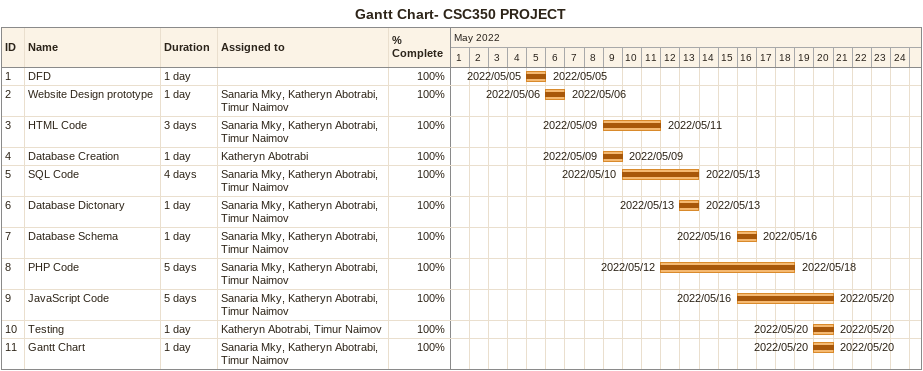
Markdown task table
Gantt Chart- CSC350 PROJECT

| ID | Task | Duration | Start | Finish | Resources | % complete |
|---|---|---|---|---|---|---|
| 1 | DFD | 1d | 2022-05-05 | 2022-05-05 |  | 100 |
| 2 | Website Design prototype | 1d | 2022-05-06 | 2022-05-06 | Sanaria Mky, Katheryn Abotrabi, Timur Naimov | 100 |
| 3 | HTML Code | 3d | 2022-05-09 | 2022-05-11 | Sanaria Mky, Katheryn Abotrabi, Timur Naimov | 100 |
| 4 | Database Creation | 1d | 2022-05-09 | 2022-05-09 | Katheryn Abotrabi | 100 |
| 5 | SQL Code | 4d | 2022-05-10 | 2022-05-13 | Sanaria Mky, Katheryn Abotrabi, Timur Naimov | 100 |
| 6 | Database Dictonary | 1d | 2022-05-13 | 2022-05-13 | Sanaria Mky, Katheryn Abotrabi, Timur Naimov | 100 |
| 7 | Database Schema | 1d | 2022-05-16 | 2022-05-16 | Sanaria Mky, Katheryn Abotrabi, Timur Naimov | 100 |
| 8 | PHP Code | 5d | 2022-05-12 | 2022-05-18 | Sanaria Mky, Katheryn Abotrabi, Timur Naimov | 100 |
| 9 | JavaScript Code | 5d | 2022-05-16 | 2022-05-20 | Sanaria Mky, Katheryn Abotrabi, Timur Naimov | 100 |
| 10 | Testing | 1d | 2022-05-20 | 2022-05-20 | Katheryn Abotrabi, Timur Naimov | 100 |
| 11 | Gantt Chart | 1d | 2022-05-20 | 2022-05-20 | Sanaria Mky, Katheryn Abotrabi, Timur Naimov | 100 |
